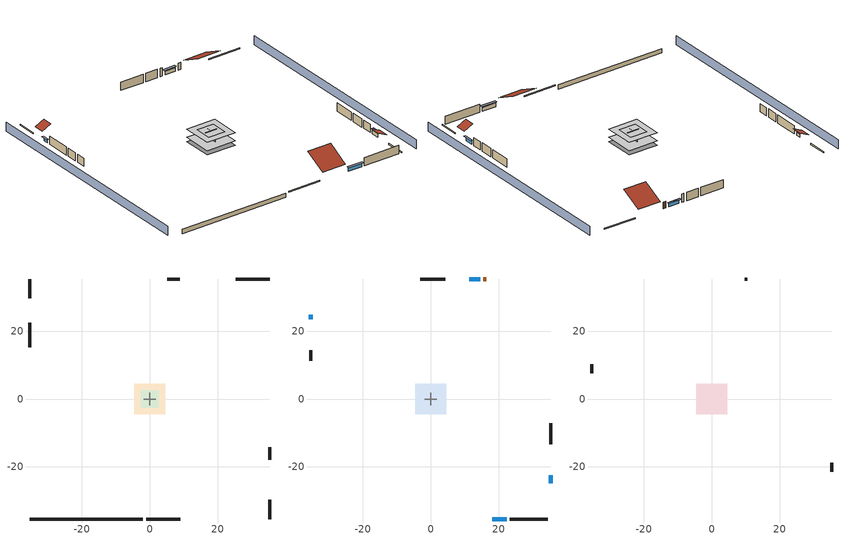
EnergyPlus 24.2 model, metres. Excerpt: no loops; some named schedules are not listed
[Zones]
crawlspace - vented
 floor foundation (Slab2 construction): -4.52,-4.52 -4.52,4.52 4.52,4.52 4.52,-4.52 z-0.91
 wall outside (RimJoist1 construction): -1.07,-35.4 9.02,-35.4 z0.3:0.61
 wall outside (RimJoist2 construction): -35.4,35.4 -35.4,29.8 z0.3:0.61
 wall outside (RimJoist3 construction): 35.4,35.4 25.31,35.4 z0.3:0.61
 wall outside (RimJoist4 construction): 35.4,-35.4 35.4,-29.8 z0.3:0.61
 wall foundation (FoundationWall1 construction): -35.4,-35.4 -2,-35.4 z-0.91:0.3
garage
 floor foundation (Slab1 construction): -2.59,-2.59 -2.59,2.59 2.59,2.59 2.59,-2.59 z0
 wall outside (Wall1 construction): -35.4,22.56 -35.4,15.24 z0.3:2.74
 wall outside (Wall12 construction): 35.4,-17.89 35.4,-14.23 z0.3:2.74
 wall outside (Wall2 construction): 8.8,35.4 5.15,35.4 z0.3:2.74
 wall to conditioned space (Wall5 construction Reversed): -1.83,0 1.83,0 z0.3:2.74
 wall to conditioned space (Wall6 construction Reversed): 0,-1.83 0,1.83 z0.3:2.74
conditioned space
 floor to crawlspace - vented (Floor2 construction): -4.52,-4.52 -4.52,4.52 4.52,4.52 4.52,-4.52 z0.3
 wall outside (AdiabaticWallConstruction 1): 16.42,35.4 15.51,35.4 z0.3:2.34
 wall outside (AdiabaticWallConstruction): 18.17,-35.4 22.42,-35.4 z0.3:1.43; -35.4,24.88 -35.4,23.48 z0.3:1.25; 14.58,35.4 11.35,35.4 z0.3:1.37; 35.4,-24.88 35.4,-22.46 z0.3:1.4
 wall outside (Wall3 construction): 23.35,-35.4 34.47,-35.4 z0.3:2.74
 wall outside (Wall4 construction): -35.4,14.31 -35.4,11.24 z0.3:2.74
 wall outside (Wall7 construction): 4.22,35.4 -3.04,35.4 z0.3:2.74
 wall outside (Wall8 construction): 35.4,-13.3 35.4,-7.12 z0.3:2.74
 window (WindowConstruction): 18.17,-35.4 22.42,-35.4 z0.3:1.43
 window (WindowConstruction 1): -35.4,24.88 -35.4,23.48 z0.3:1.25
 window (WindowConstruction 2): 14.58,35.4 11.35,35.4 z0.3:1.37
 window (WindowConstruction 3): 35.4,-24.88 35.4,-22.46 z0.3:1.4
 door (Door): 16.42,35.4 15.51,35.4 z0.3:2.34
attic - vented
 floor to garage (Floor1 construction): -2.59,-2.59 -2.59,2.59 2.59,2.59 2.59,-2.59 z2.74
 floor to conditioned space (Floor3 construction Reversed): -4.52,-4.52 -4.52,4.52 4.52,4.52 4.52,-4.52 z2.74
 wall outside (Wall10 construction): 35.4,-21.53 35.4,-18.82 z0.3:2.74
 wall outside (Wall11 construction): 10.42,35.4 9.73,35.4 z0.3:2.74
 wall outside (Wall9 construction): -35.4,10.31 -35.4,7.59 z0.3:2.74
 roof outside (Roof1 construction): 17.25,-35.4,2.74 17.25,-28.88,6.01 9.95,-28.88,6.01 9.95,-35.4,2.74
 roof outside (Roof2 construction): -35.4,25.81,2.74 -32.67,25.81,4.11 -32.67,28.87,4.11 -35.4,28.87,2.74
 roof outside (Roof3 construction): 35.4,-25.81,2.74 32.67,-25.81,4.11 32.67,-28.87,4.11 35.4,-28.87,2.74
 roof outside (Roof4 construction): 17.35,35.4,2.74 17.35,29.11,5.89 24.39,29.11,5.89 24.39,35.4,2.74
shading: -39.98,35.4 -39.98,-35.4 / 39.98,-35.4 39.98,35.4 z0:2.74; 22.72,-35.4 17.87,-35.4 17.87,-36.01 22.72,-36.01 z1.74; -35.4,23.18 -35.4,25.19 -36.01,25.19 -36.01,23.18 z1.55; 11.04,35.4 14.88,35.4 14.88,36.01 11.04,36.01 z1.68; 35.4,-22.15 35.4,-25.19 36.01,-25.19 36.01,-22.15 z1.71
[Building]
Building 1: Terrain=Suburbs
[Site:Location]
Portland Intl Arpt_OR: Latitude {deg}=45.59; Longitude {deg}=-122.6; Time Zone {hr}=-8; Elevation {m}=33; Keep Site Location Information=Yes
[Site:GroundTemperature:Shallow]
10.2558, 8.96328, 8.85977, 9.47314, 11.9355, 14.3863, 16.5111, 17.8571, 17.9714, 16.8767, 14.8061, 12.4304
[Site:WaterMainsTemperature]
Calculation Method=Schedule; Temperature Schedule=mains temperature schedule
[Material] Roughness=Rough; Thermal Absorptance=0.9
Name | Thickness {m} | Conductivity {W/m-K} | Density {kg/m3} | Specific Heat {J/kg-K} | Solar Absorptance | Visible Absorptance
asphalt or fiberglass shingles | 0.00635 | 0.162714 | 1121.4 | 1465.45 | 0.85 | 0.85
ceiling loosefill ins | 0.254 | 0.0480833 | 16.02 | 1046.75 | 0.7 | 0.7
ceiling stud and cavity | 0.1397 | 1.39189 | 65.682 | 1177.47 | 0.7 | 0.7
ceiling stud and cavity 1 | 0.1397 | 0.104117 | 65.682 | 1177.47 | 0.7 | 0.7
concrete 4.0 in. | 0.1016 | 1.803125 | 2242.8 | 837.4 | 0.7 | 0.7
concrete 8.0 in. | 0.2032 | 1.803125 | 2242.8 | 837.4 | 0.7 | 0.7
door material | 0.04445 | 0.0612267 | 512.64 | 1214.23 | 0.7 | 0.7
floor covering | 0.0127 | 0.0433444 | 54.468 | 1339.84 | 0.6 | 0.6
floor stud and cavity | 0.1397 | 0.923637 | 92.3553 | 1139.71 | 0.7 | 0.7
furniture material conditioned space 1; furniture material garage 1 | 0.1524 | 0.115458 | 640.8 | 1214.23 | 0.6 | 0.6
gypsum board | 0.0127 | 0.160291 | 801 | 837.4 | 0.6 | 0.6
osb sheathing 0.5 in. | 0.0127 | 0.115458 | 512.64 | 1214.23 | 0.6 | 0.6
osb sheathing 0.5 in. 1; osb sheathing 0.5 in. 2; osb sheathing 0.5 in. 3 | 0.0127 | 0.115458 | 512.64 | 1214.23 | 0.7 | 0.7
osb sheathing 0.75 in. | 0.01905 | 0.115458 | 512.64 | 1214.23 | 0.7 | 0.7
rim joist stud and cavity | 0.0508 | 0.178688 | 50.32683 | 1063.81 | 0.6 | 0.6
roof rigid ins | 0.00281632 | 0.029427 | 32.04 | 1214.23 | 0.7 | 0.7
soil 0.5 in. | 0.0127 | 1.3848 | 1842.3 | 418.7 | 0.7 | 0.7
wall rigid ins | 0.512978 | 0.029427 | 32.04 | 1214.23 | 0.7 | 0.7
wall stud and cavity | 0.1397 | 0.727959 | 139.0536 | 1170.24 | 0.6 | 0.6
wall stud and cavity 1 | 0.1397 | 0.550994 | 139.0536 | 1170.24 | 0.7 | 0.7
wall stud and cavity 2 | 0.1397 | 0.335416 | 139.0536 | 1170.24 | 0.7 | 0.7
wall stud and cavity 3 | 0.0889 | 0.380278 | 52.3479 | 1209.89 | 0.7 | 0.7
wall stud and cavity 4 | 0.0889 | 0.391764 | 83.0341 | 1211.67 | 0.7 | 0.7
wood siding | 0.0254 | 0.102417 | 544.68 | 1172.36 | 0.85 | 0.85
wood siding 1; wood siding 2 | 0.0254 | 0.102417 | 544.68 | 1172.36 | 0.7 | 0.7
[WindowMaterial:SimpleGlazingSystem]
WindowMaterial: U-Factor {W/m2-K}=2.15764; Solar Heat Gain Coefficient=0.44
[Construction]
AdiabaticWallConstruction: wood siding 1, wall rigid ins, wall stud and cavity 3, gypsum board
AdiabaticWallConstruction 1: wood siding 2, wall rigid ins, wall stud and cavity 3, gypsum board
Door: door material
Floor1 construction: ceiling stud and cavity
Floor2 construction: floor stud and cavity, osb sheathing 0.75 in., floor covering
Floor3 construction Reversed: gypsum board, ceiling stud and cavity 1, ceiling loosefill ins
FoundationWall1 construction: concrete 8.0 in.
furniture construction conditioned space 1: furniture material conditioned space 1
furniture construction garage 1: furniture material garage 1
PartitionWallConstruction: gypsum board, wall stud and cavity 4, gypsum board
RimJoist1 construction; RimJoist2 construction; RimJoist3 construction; RimJoist4 construction: wood siding, rim joist stud and cavity
Roof1 construction; Roof2 construction; Roof3 construction; Roof4 construction: asphalt or fiberglass shingles, roof rigid ins, osb sheathing 0.5 in.
Slab1 construction: concrete 4.0 in.
Slab2 construction: soil 0.5 in.
Wall1 construction; Wall2 construction: wood siding, osb sheathing 0.5 in. 1, wall stud and cavity
Wall10 construction; Wall11 construction; Wall12 construction; Wall9 construction: wood siding, osb sheathing 0.5 in. 2, wall stud and cavity
Wall3 construction; Wall4 construction: wood siding, osb sheathing 0.5 in. 1, wall stud and cavity 1, gypsum board
Wall5 construction Reversed: gypsum board, wall stud and cavity 2, osb sheathing 0.5 in. 2
Wall6 construction Reversed: gypsum board, wall stud and cavity 2, osb sheathing 0.5 in. 3
Wall7 construction; Wall8 construction: wood siding, osb sheathing 0.5 in. 2, wall stud and cavity 1, gypsum board
WindowConstruction; WindowConstruction 1; WindowConstruction 2; WindowConstruction 3: WindowMaterial
[Zone] Multiplier=1; Part of Total Floor Area=Yes
Name | Volume {m3}
attic - vented | 84.3588
conditioned space | 199.577
crawlspace - vented | 99.7886
garage | 65.242
[Space]
Name | Zone | Volume {m3}
attic - vented 1 | attic - vented | 84.3588
conditioned space 1 | conditioned space | 199.577
crawlspace - vented 1 | crawlspace - vented | 99.7886
garage 1 | garage | 65.242
[ZoneInfiltration:EffectiveLeakageArea] Schedule=Always On Discrete
Name | Zone or Space | Effective Air Leakage Area {cm2} | Stack Coefficient | Wind Coefficient
infil attic - vented 1 | attic - vented 1 | 3619.76 | 0.000162043 | 3.52519e-05
infil garage 1 | garage 1 | 679.592 | 0.000129147 | 4.64657e-05
[ZoneMixing]
whole house fan mix: Zone or Space=attic - vented; Schedule=Always On Continuous; Design Flow Rate Calculation Method=Flow/Zone; Design Flow Rate {m3/s}=0; Source Zone or Space=conditioned space
[SurfaceProperty:IncidentSolarMultiplier] Incident Solar Multiplier=1; Incident Solar Multiplier Schedule=trans schedule winter=0.85 summer=0.7
Window1; Window2; Window3; Window4
[InternalMass]
Name | Construction | Zone or ZoneList | Space or SpaceList | Surface Area {m2}
furniture mass conditioned space 1 | furniture construction conditioned space 1 | conditioned space | conditioned space 1 | 32.73903
partition wall mass | PartitionWallConstruction | conditioned space | conditioned space 1 | 81.84758
furniture mass garage 1 | furniture construction garage 1 | garage | garage 1 | 2.67561
[Lights] Design Level Calculation Method=LightingLevel; Return Air Fraction=0; Fraction Radiant=0.6; Fraction Visible=0.2; Fraction Replaceable=1
Name | Zone or ZoneList or Space or SpaceList | Schedule | Lighting Level {W}
interior lighting | conditioned space 1 | lighting_interior | 184.123
garage lighting | garage 1 | lighting_garage | 10.0926
[People]
occupants: Zone or ZoneList or Space or SpaceList=conditioned space 1; Number of People Schedule=occupants; Number of People Calculation Method=People; Number of People=2; Fraction Radiant=0.314171; Sensible Heat Fraction=0.56303; Activity Level Schedule=occupants activity schedule; Carbon Dioxide Generation Rate {m3/s-W}=0; Enable ASHRAE 55 Comfort Warnings=No; Mean Radiant Temperature Calculation Type=EnclosureAveraged
[ElectricEquipment] Design Level Calculation Method=EquipmentLevel
Name | Zone or ZoneList or Space or SpaceList | Schedule | Design Level {W} | Fraction Latent | Fraction Radiant | Fraction Lost
ceiling fan | conditioned space 1 | ceiling_fan | 17.6373 | 0 | 0.558 | 0
clothes dryer | conditioned space 1 | clothes_dryer | 8539.03 | 0.015 | 0.081 | 0.85
clothes washer | conditioned space 1 | clothes_washer | 389.616 | 0.03 | 0.162 | 0.7
cooking range | conditioned space 1 | cooking_range | 111.858 | 0.16 | 0.384 | 0.2
dishwasher | conditioned space 1 | dishwasher | 438.941 | 0.3 | 0.18 | 0.4
fridge | conditioned space 1 | fridge schedule | 49.4292 | 0 | 0.6 | 0
mech vent bath fan 0 | conditioned space 1 | mech vent bath fan 0 schedule | 15 | 0 | 0 | 1
mech vent house fan | conditioned space 1 | mech vent house fan schedule | 0 | 0 | 0 | 1
mech vent house fan cfis | conditioned space 1 | mech vent house fan cfis schedule | 0 | 0 | 0 | 0
mech vent range fan 0 | conditioned space 1 | mech vent range fan 0 schedule | 30 | 0 | 0 | 1
misc plug loads | conditioned space 1 | plug_loads_other | 278.326 | 0.021 | 0.558 | 0.049
misc tv | conditioned space 1 | plug_loads_tv | 505.801 | 0 | 0.6 | 0
whole house fan | conditioned space 1 | Always On Discrete | 0 | 0 | 0 | 1
freezer | garage 1 | freezer schedule | 194.914 | 0 | 0.6 | 0
[OtherEquipment] Zone or ZoneList or Space or SpaceList=conditioned space 1; Design Level Calculation Method=EquipmentLevel
Name | Fuel Type | Schedule | Design Level {W} | Fraction Latent | Fraction Radiant | Fraction Lost
clothes dryer 1 | Electricity | clothes_dryer | 0 | 0.015 | 0.081 | 0.85
cooking range 1 | NaturalGas | cooking_range | 3278.24 | 0.16 | 0.384 | 0.2
general water use latent | None | general water use schedule | 44.1266 | 1 | 0 | 0
general water use sensible | None | general water use schedule | -43.4886 | 0 | 0.6 | 0
mech vent house fan latent load; water heater lat | None | Always On Discrete | 0 | 1 | 0 | 0
mech vent house fan sensible load; water heater sens | None | Always On Discrete | 0 | 0 | 0 | 0
water heater energy adjustment1 | Electricity | Always On Discrete | 0.01 | 0 | 0 | 1
[ZoneInfiltration:DesignFlowRate] Schedule=Always On Discrete
Name | Zone or ZoneList or Space or SpaceList | Design Flow Rate Calculation Method | Design Flow Rate {m3/s} | Air Changes per Hour {1/hr} | Constant Term Coefficient | Temperature Term Coefficient | Velocity Term Coefficient | Velocity Squared Term Coefficient
infil flow; natural vent flow; whole house fan flow | conditioned space 1 | Flow/Zone | 0
infil crawlspace - vented 1 | crawlspace - vented 1 | AirChanges/Hour |  | 2.6013 | 1 | 0 | 0 | 0
[SurfaceProperty:ExposedFoundationPerimeter] Exposed Perimeter Calculation Method=TotalExposedPerimeter
Name | Total Exposed Perimeter {m}
Slab2 | 33.40608
Slab1 | 14.6304
[WaterUse:Equipment]
dishwasher: Peak Flow Rate {m3/s}=7.20824e-06; Flow Rate Fraction Schedule=hot_water_dishwasher
[Foundation:Kiva] Wall Depth Below Slab {m}=0.2032
Name | Initial Indoor Air Temperature {C} | Wall Height Above Grade {m}
Foundation Kiva 1 | 13.4258 | 0.1016
Foundation Kiva 2 | 8.41658 | 0.3048
[Foundation:Kiva:Settings]
Soil Conductivity {W/m-K}=1.3848; Soil Density {kg/m3}=1842.3; Soil Specific Heat {J/kg-K}=418.7; Ground Solar Absorptivity=0.9; Ground Thermal Absorptivity=0.9; Ground Surface Roughness {m}=0.03; Far-Field Width {m}=40; Deep-Ground Boundary Condition=ZeroFlux; Deep-Ground Depth {m}=40; Minimum Cell Dimension {m}=0.2; Maximum Cell Growth Coefficient=3; Simulation Timestep=Timestep
[Exterior:Lights]
exterior lighting: Schedule=exterior lighting schedule; Design Level {W}=5.52521
[EnergyManagementSystem:GlobalVariable]
infil_program_Qfan
infil_program_Qinf
natural_vent_program_Qnv
natural_vent_program_Qwhf
[EnergyManagementSystem:Sensor]
Name | Output:Variable or Output:Meter Index Key | Output:Variable or Output:Meter
airflow_gain | infil flow | Infiltration Sensible Heat Gain Energy
airflow_gain_1 | natural vent flow | Infiltration Sensible Heat Gain Energy
airflow_gain_2 | whole house fan flow | Infiltration Sensible Heat Gain Energy
airflow_loss | infil flow | Infiltration Sensible Heat Loss Energy
airflow_loss_1 | natural vent flow | Infiltration Sensible Heat Loss Energy
airflow_loss_2 | whole house fan flow | Infiltration Sensible Heat Loss Energy
clg_load_cond |  | Cooling:EnergyTransfer:Zone:CONDITIONED SPACE
clg_sp_s; clg_sp_s_1 | cooling setpoint | Schedule Value
clothes_dryer_exhaust_0_sch_s | clothes_dryer | Schedule Value
cool_season | cooling season schedule | Schedule Value
htg_load_cond |  | Heating:EnergyTransfer:Zone:CONDITIONED SPACE
htg_sp_s; htg_sp_s_1 | heating setpoint | Schedule Value
hvac_availability_schedule_s | hvac availability schedule | Schedule Value
ig_ee_conv | ceiling fan | Electric Equipment Convective Heating Energy
ig_ee_conv_1 | clothes dryer | Electric Equipment Convective Heating Energy
ig_ee_conv_3 | cooking range | Electric Equipment Convective Heating Energy
ig_ee_conv_4 | dishwasher | Electric Equipment Convective Heating Energy
ig_ee_conv_5 | fridge | Electric Equipment Convective Heating Energy
ig_ee_conv_6 | misc plug loads | Electric Equipment Convective Heating Energy
ig_ee_conv_7 | misc tv | Electric Equipment Convective Heating Energy
ig_ee_conv_8 | whole house fan | Electric Equipment Convective Heating Energy
ig_ee_rad | ceiling fan | Electric Equipment Radiant Heating Energy
ig_ee_rad_1 | clothes dryer | Electric Equipment Radiant Heating Energy
ig_ee_rad_3 | cooking range | Electric Equipment Radiant Heating Energy
ig_ee_rad_4 | dishwasher | Electric Equipment Radiant Heating Energy
ig_ee_rad_5 | fridge | Electric Equipment Radiant Heating Energy
ig_ee_rad_6 | misc plug loads | Electric Equipment Radiant Heating Energy
ig_ee_rad_7 | misc tv | Electric Equipment Radiant Heating Energy
ig_ee_rad_8 | whole house fan | Electric Equipment Radiant Heating Energy
ig_lgt_conv | interior lighting | Lights Convective Heating Energy
ig_lgt_rad | interior lighting | Lights Radiant Heating Energy
ig_lgt_vis | interior lighting | Lights Visible Radiation Heating Energy
ig_oe_conv | clothes dryer 1 | Other Equipment Convective Heating Energy
ig_oe_conv_1 | cooking range 1 | Other Equipment Convective Heating Energy
ig_oe_conv_2 | general water use latent | Other Equipment Convective Heating Energy
ig_oe_conv_3 | general water use sensible | Other Equipment Convective Heating Energy
ig_oe_conv_4 | water heater energy adjustment1 | Other Equipment Convective Heating Energy
ig_oe_conv_5 | water heater lat | Other Equipment Convective Heating Energy
ig_oe_conv_6 | water heater sens | Other Equipment Convective Heating Energy
ig_oe_rad | clothes dryer 1 | Other Equipment Radiant Heating Energy
ig_oe_rad_1 | cooking range 1 | Other Equipment Radiant Heating Energy
ig_oe_rad_2 | general water use latent | Other Equipment Radiant Heating Energy
ig_oe_rad_3 | general water use sensible | Other Equipment Radiant Heating Energy
ig_oe_rad_4 | water heater energy adjustment1 | Other Equipment Radiant Heating Energy
ig_oe_rad_5 | water heater lat | Other Equipment Radiant Heating Energy
ig_oe_rad_6 | water heater sens | Other Equipment Radiant Heating Energy
ig_ppl_conv | occupants | People Convective Heating Energy
ig_ppl_rad | occupants | People Radiant Heating Energy
im_conv | furniture mass conditioned space 1 | Surface Inside Face Convection Heat Gain Energy
im_conv_1 | partition wall mass | Surface Inside Face Convection Heat Gain Energy
im_ig | furniture mass conditioned space 1 | Surface Inside Face Internal Gains Radiation Heat Gain Energy
im_ig_1 | partition wall mass | Surface Inside Face Internal Gains Radiation Heat Gain Energy
im_lgt | furniture mass conditioned space 1 | Surface Inside Face Lights Radiation Heat Gain Energy
im_lgt_1 | partition wall mass | Surface Inside Face Lights Radiation Heat Gain Energy
im_sol | furniture mass conditioned space 1 | Surface Inside Face Solar Radiation Heat Gain Energy
im_sol_1 | partition wall mass | Surface Inside Face Solar Radiation Heat Gain Energy
im_surf | furniture mass conditioned space 1 | Surface Inside Face Net Surface Thermal Radiation Heat Gain Energy
im_surf_1 | partition wall mass | Surface Inside Face Net Surface Thermal Radiation Heat Gain Energy
mech_vent_bath_fan_0_sch_s | mech vent bath fan 0 schedule | Schedule Value
mech_vent_range_fan_0_sch_s | mech vent range fan 0 schedule | Schedule Value
mv_conv | mech vent bath fan 0 | Electric Equipment Convective Heating Energy
mv_conv_1 | mech vent house fan | Electric Equipment Convective Heating Energy
mv_conv_2 | mech vent house fan cfis | Electric Equipment Convective Heating Energy
mv_conv_3 | mech vent range fan 0 | Electric Equipment Convective Heating Energy
mv_conv_4 | mech vent house fan latent load | Other Equipment Convective Heating Energy
mv_conv_5 | mech vent house fan sensible load | Other Equipment Convective Heating Energy
mv_rad | mech vent bath fan 0 | Electric Equipment Radiant Heating Energy
mv_rad_1 | mech vent house fan | Electric Equipment Radiant Heating Energy
mv_rad_2 | mech vent house fan cfis | Electric Equipment Radiant Heating Energy
mv_rad_3 | mech vent range fan 0 | Electric Equipment Radiant Heating Energy
mv_rad_4 | mech vent house fan latent load | Other Equipment Radiant Heating Energy
mv_rad_5 | mech vent house fan sensible load | Other Equipment Radiant Heating Energy
natural_vent_s | natural vent schedule | Schedule Value
out_pb_s |  | Site Outdoor Air Barometric Pressure
out_wt_s |  | Site Outdoor Air Humidity Ratio
site_vw_s |  | Site Wind Speed
ss_back_out | Window1 | Surface Window Shortwave from Zone Back Out Window Heat Transfer Rate
ss_back_out_1 | Window2 | Surface Window Shortwave from Zone Back Out Window Heat Transfer Rate
ss_back_out_2 | Window3 | Surface Window Shortwave from Zone Back Out Window Heat Transfer Rate
ss_back_out_3 | Window4 | Surface Window Shortwave from Zone Back Out Window Heat Transfer Rate
ss_conv | Door1 | Surface Inside Face Convection Heat Gain Energy
ss_conv_1 | Window1 | Surface Inside Face Convection Heat Gain Energy
ss_conv_2 | Window2 | Surface Inside Face Convection Heat Gain Energy
ss_conv_3 | Window3 | Surface Inside Face Convection Heat Gain Energy
ss_conv_4 | Window4 | Surface Inside Face Convection Heat Gain Energy
ss_ig | Door1 | Surface Inside Face Internal Gains Radiation Heat Gain Energy
ss_ig_1 | Window1 | Surface Inside Face Internal Gains Radiation Heat Gain Energy
ss_ig_2 | Window2 | Surface Inside Face Internal Gains Radiation Heat Gain Energy
ss_ig_3 | Window3 | Surface Inside Face Internal Gains Radiation Heat Gain Energy
ss_ig_4 | Window4 | Surface Inside Face Internal Gains Radiation Heat Gain Energy
ss_lgt | Door1 | Surface Inside Face Lights Radiation Heat Gain Energy
ss_sol | Door1 | Surface Inside Face Solar Radiation Heat Gain Energy
ss_surf | Door1 | Surface Inside Face Net Surface Thermal Radiation Heat Gain Energy
ss_surf_1 | Window1 | Surface Inside Face Net Surface Thermal Radiation Heat Gain Energy
ss_surf_2 | Window2 | Surface Inside Face Net Surface Thermal Radiation Heat Gain Energy
ss_surf_3 | Window3 | Surface Inside Face Net Surface Thermal Radiation Heat Gain Energy
ss_surf_4 | Window4 | Surface Inside Face Net Surface Thermal Radiation Heat Gain Energy
ss_trans_in | Window1 | Surface Window Transmitted Solar Radiation Rate
ss_trans_in_1 | Window2 | Surface Window Transmitted Solar Radiation Rate
ss_trans_in_2 | Window3 | Surface Window Transmitted Solar Radiation Rate
ss_trans_in_3 | Window4 | Surface Window Transmitted Solar Radiation Rate
ss_trans_out | Window1 | Surface Inside Face Initial Transmitted Diffuse Transmitted Out Window Solar Radiation Rate
ss_trans_out_1 | Window2 | Surface Inside Face Initial Transmitted Diffuse Transmitted Out Window Solar Radiation Rate
ss_trans_out_2 | Window3 | Surface Inside Face Initial Transmitted Diffuse Transmitted Out Window Solar Radiation Rate
ss_trans_out_3 | Window4 | Surface Inside Face Initial Transmitted Diffuse Transmitted Out Window Solar Radiation Rate
s_conv | Floor2 | Surface Inside Face Convection Heat Gain Energy
s_conv_1 | Floor3 | Surface Inside Face Convection Heat Gain Energy
s_conv_2 | Wall3 | Surface Inside Face Convection Heat Gain Energy
s_conv_3 | Wall4 | Surface Inside Face Convection Heat Gain Energy
s_conv_4 | Wall5 | Surface Inside Face Convection Heat Gain Energy
s_conv_5 | Wall6 | Surface Inside Face Convection Heat Gain Energy
s_conv_6 | Wall7 | Surface Inside Face Convection Heat Gain Energy
s_conv_7 | Wall8 | Surface Inside Face Convection Heat Gain Energy
s_ig | Floor2 | Surface Inside Face Internal Gains Radiation Heat Gain Energy
s_ig_1 | Floor3 | Surface Inside Face Internal Gains Radiation Heat Gain Energy
s_ig_2 | Wall3 | Surface Inside Face Internal Gains Radiation Heat Gain Energy
s_ig_3 | Wall4 | Surface Inside Face Internal Gains Radiation Heat Gain Energy
s_ig_4 | Wall5 | Surface Inside Face Internal Gains Radiation Heat Gain Energy
s_ig_5 | Wall6 | Surface Inside Face Internal Gains Radiation Heat Gain Energy
s_ig_6 | Wall7 | Surface Inside Face Internal Gains Radiation Heat Gain Energy
s_ig_7 | Wall8 | Surface Inside Face Internal Gains Radiation Heat Gain Energy
s_lgt | Floor2 | Surface Inside Face Lights Radiation Heat Gain Energy
s_lgt_1 | Floor3 | Surface Inside Face Lights Radiation Heat Gain Energy
s_lgt_2 | Wall3 | Surface Inside Face Lights Radiation Heat Gain Energy
s_lgt_3 | Wall4 | Surface Inside Face Lights Radiation Heat Gain Energy
s_lgt_4 | Wall5 | Surface Inside Face Lights Radiation Heat Gain Energy
s_lgt_5 | Wall6 | Surface Inside Face Lights Radiation Heat Gain Energy
s_lgt_6 | Wall7 | Surface Inside Face Lights Radiation Heat Gain Energy
s_lgt_7 | Wall8 | Surface Inside Face Lights Radiation Heat Gain Energy
s_sol | Floor2 | Surface Inside Face Solar Radiation Heat Gain Energy
s_sol_1 | Floor3 | Surface Inside Face Solar Radiation Heat Gain Energy
s_sol_2 | Wall3 | Surface Inside Face Solar Radiation Heat Gain Energy
s_sol_3 | Wall4 | Surface Inside Face Solar Radiation Heat Gain Energy
s_sol_4 | Wall5 | Surface Inside Face Solar Radiation Heat Gain Energy
s_sol_5 | Wall6 | Surface Inside Face Solar Radiation Heat Gain Energy
s_sol_6 | Wall7 | Surface Inside Face Solar Radiation Heat Gain Energy
s_sol_7 | Wall8 | Surface Inside Face Solar Radiation Heat Gain Energy
s_surf | Floor2 | Surface Inside Face Net Surface Thermal Radiation Heat Gain Energy
s_surf_1 | Floor3 | Surface Inside Face Net Surface Thermal Radiation Heat Gain Energy
s_surf_2 | Wall3 | Surface Inside Face Net Surface Thermal Radiation Heat Gain Energy
s_surf_3 | Wall4 | Surface Inside Face Net Surface Thermal Radiation Heat Gain Energy
s_surf_4 | Wall5 | Surface Inside Face Net Surface Thermal Radiation Heat Gain Energy
s_surf_5 | Wall6 | Surface Inside Face Net Surface Thermal Radiation Heat Gain Energy
s_surf_6 | Wall7 | Surface Inside Face Net Surface Thermal Radiation Heat Gain Energy
s_surf_7 | Wall8 | Surface Inside Face Net Surface Thermal Radiation Heat Gain Energy
water_heater_T_set | water heater setpoint | Schedule Value
[EnergyManagementSystem:Actuator]
Name | Actuated Component Unique | Actuated Component Type | Actuated Component Control Type
fridge_schedule_act | fridge schedule | Schedule:Constant | Schedule Value
infil_flow_act | infil flow | Zone Infiltration | Air Exchange Flow Rate
mech_vent_house_fan_cfis_act | mech vent house fan cfis | ElectricEquipment | Electricity Rate
mech_vent_house_fan_latent_load_act | mech vent house fan latent load | OtherEquipment | Power Level
mech_vent_house_fan_sensible_load_act | mech vent house fan sensible load | OtherEquipment | Power Level
natural_vent_flow_act | natural vent flow | Zone Infiltration | Air Exchange Flow Rate
water_heater_HPWHSchedOverride | water heater setpoint | Schedule:Constant | Schedule Value
